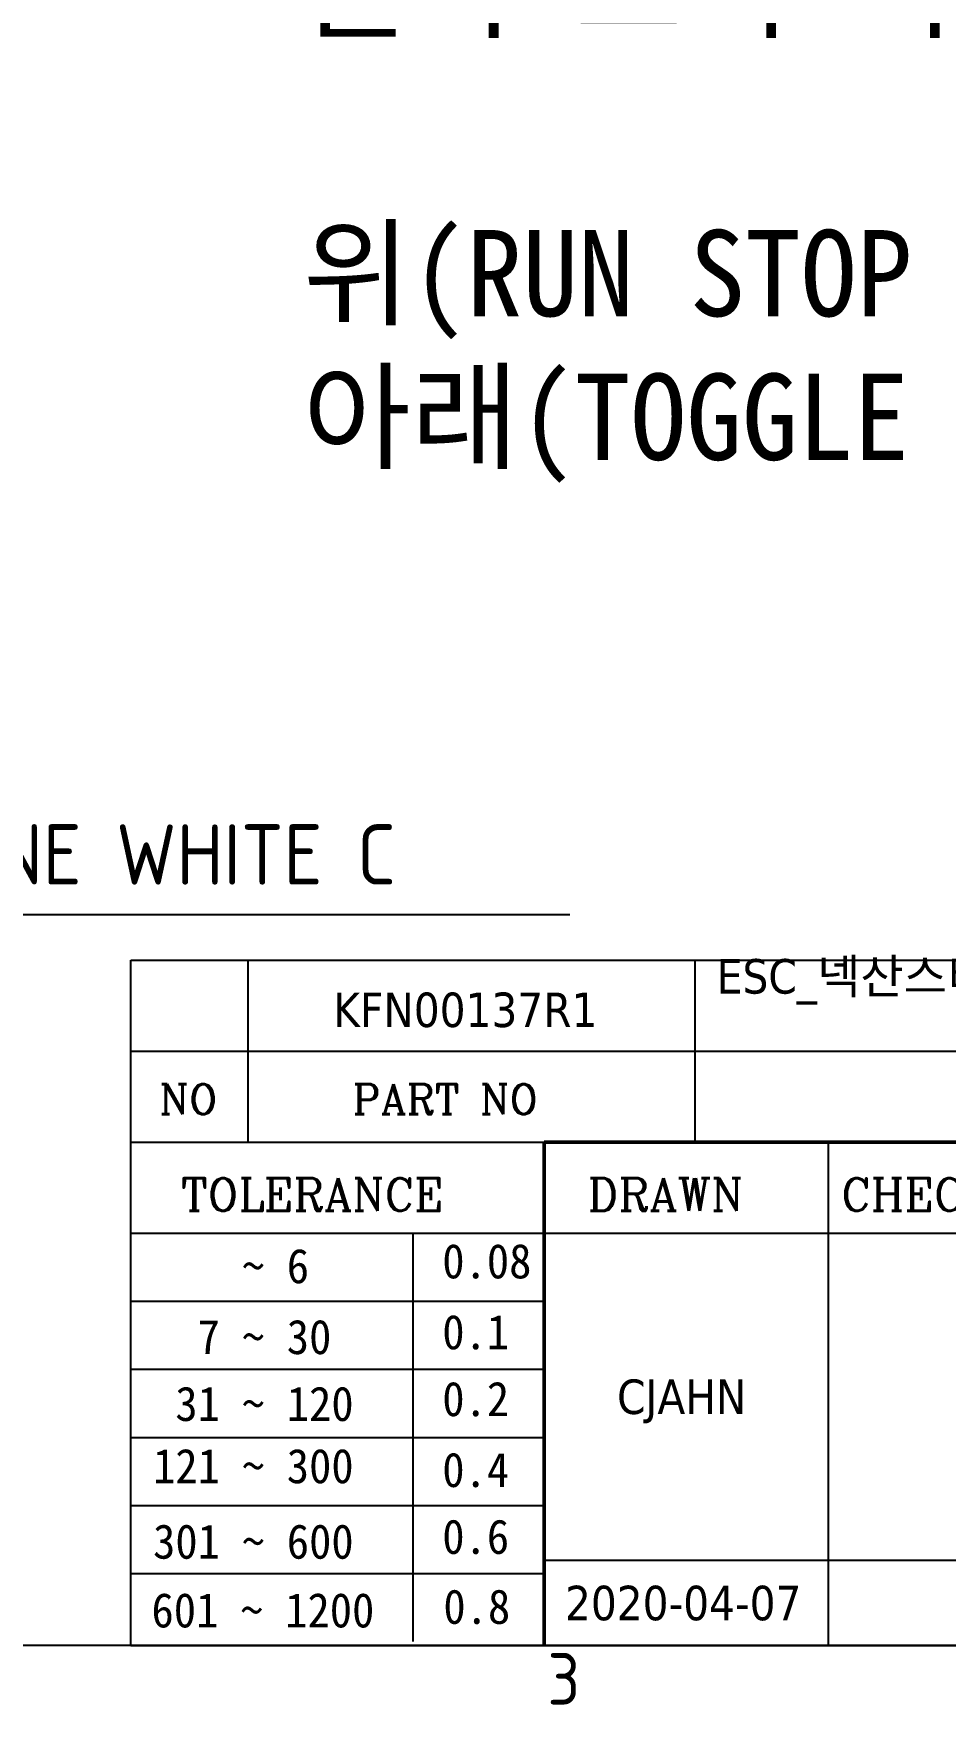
# Model space of a CAD drawing. Header units: millimetres. Extents: x 0 to 420, y 212 to 509.
# Drawn here: x 214.4 to 267.3, y 218.4 to 315.3 of the extents above; entities that cross this region are included whole.
import ezdxf
from ezdxf.enums import TextEntityAlignment as Align

# ---------------------------------------------------------------- set-up
doc = ezdxf.new("R2010")
doc.units = ezdxf.units.MM
for name, color, linetype, lineweight in [('AM_5', 3, 'Continuous', 25), ('경계(ISO)', 7, 'Continuous', 25), ('제목(ISO)', 5, 'Continuous', 50)]:
    doc.layers.add(name, color=color, linetype=linetype, lineweight=lineweight)
doc.styles.add('HAN', font='')
doc.styles.add('HAN_291', font='')
doc.styles.add('RC_284', font='ROMANC.shx')
doc.styles.add('RC_287', font='ROMANC.shx')
doc.styles.get("Standard").update_dxf_attribs({"font": 'ISOCP.SHX', "bigfont": 'WHGTXT.SHX'})
doc.styles.add('문자 텍스트_PSTEK_POSCO', font='isocp.shx')
doc.styles.add('텍스트 스타일198', font='tahoma.ttf')
doc.styles.get('HAN').set_extended_font_data('GulimChe')
doc.styles.get('HAN_291').set_extended_font_data('GulimChe')

# ---------------------------------------------------------------- blocks, each defined once
blk = doc.blocks.new('경계 Default Border')
at = {"layer": '경계(ISO)', "flags": 128}
blk.add_lwpolyline([(10, 10), (10, 287), (410, 287), (410, 10), (10, 10)], dxfattribs=at)
at = {"layer": '경계(ISO)', "color": 2, "insert": (244.169, 6.571), "char_height": 3, "attachment_point": 7, "style": '문자 텍스트_PSTEK_POSCO'}
blk.add_mtext('3', dxfattribs=at)
blk = doc.blocks.new('제목 블록 PSTEK')
at = {"color": 180}
for p, q in [((182.476, 11.791), (182.476, 51.565)), ((182.476, 51.565), (372.476, 51.565)), ((189.265, 51.565), (189.265, 41.005)), ((215.215, 41.005), (215.215, 51.565)), ((182.476, 46.285), (372.476, 46.285)), ((182.476, 41.005), (206.451, 41.005)), ((222.94, 11.791), (222.94, 41.005)), ((182.476, 35.725), (206.451, 35.725)), ((198.862, 12.025), (198.862, 35.725)), ((206.451, 35.725), (372.476, 35.725)), ((182.476, 31.775), (206.451, 31.775)), ((182.476, 27.825), (206.451, 27.825)), ((182.476, 23.875), (206.451, 23.875)), ((182.476, 19.925), (206.451, 19.925)), ((206.451, 16.741), (255.918, 16.741)), ((182.476, 15.975), (206.451, 15.975)), ((182.476, 11.791), (372.476, 11.791))]:
    blk.add_line(p, q, dxfattribs=at)
at = {"color": 7, "lineweight": 50}
for p, q in [((206.451, 11.791), (206.451, 41.005)), ((206.451, 41.005), (372.476, 41.005))]:
    blk.add_line(p, q, dxfattribs=at)
at = {"layer": '제목(ISO)', "lineweight": 18}
blk.add_line((182.476, 35.725), (182.476, 11.791), dxfattribs=at)
at = {"color": 2}
for s, height, style, p in [('NO', 1.7424, 'RC_284', (184.135, 42.623)), ('PART NO', 1.7424, 'RC_284', (195.336, 42.623)), (' TOLERANCE', 1.9, 'RC_287', (184.087, 37.009)), ('DRAWN', 1.9, 'RC_287', (208.977, 37.009)), ('CHECKED', 1.9, 'RC_287', (223.686, 37.009)), ('0.08', 2, 'HAN_291', (200.547, 33.099)), ('    ~ 6', 2, 'HAN_291', (183.772, 32.818)), ('  7 ~ 30', 2, 'HAN_291', (183.772, 28.705)), ('0.1', 2, 'HAN_291', (200.547, 28.986)), (' 31 ~ 120', 2, 'HAN_291', (183.772, 24.826)), ('0.2', 2, 'HAN_291', (200.547, 25.107)), ('121 ~ 300', 2, 'HAN_291', (183.772, 21.214)), ('0.4', 2, 'HAN_291', (200.547, 20.995)), ('301 ~ 600', 2, 'HAN_291', (183.772, 16.835)), ('0.6', 2, 'HAN_291', (200.547, 17.116)), ('601 ~ 1200', 2, 'HAN_291', (183.68, 12.848)), ('0.8', 2, 'HAN_291', (200.61, 13.057))]:
    blk.add_text(s, height=height, dxfattribs=dict(at, style=style)).set_placement(p)
at = {"layer": '제목(ISO)', "color": 7, "style": '텍스트 스타일198'}
for tag, p in [('질량\\P3;_001', (350.305, 48.164)), ('부품_번호_001', (195.764, 47.68)), ('설명_001', (223.098, 48.153)), ('재질_001', (292.699, 47.933)), ("3._Q'TY_001", (312.705, 47.922)), ('제목_001', (334.586, 32.144)), ('부품_번호_001', (334.423, 26.805)), ('설계자_001', (210.682, 25.233)), ('시트_크기_001', (260.807, 14.838)), ('프로젝트_001', (271.004, 14.994)), ('작성_날짜_001', (207.666, 13.266))]:
    blk.add_attdef(tag, p, '', height=2, dxfattribs=at)
for tag, p in [('4._COLOR', (327.681, 48.925)), ('1._MODEL_NAME', (341.234, 38.365)), ('점검자', (231.185, 26.233)), ('엔지니어링_승인자', (247.673, 26.233)), ('점검_날짜', (231.185, 14.266)), ('엔지니어링_승인_날짜', (247.673, 14.266))]:
    blk.add_attdef(tag, text='', height=2, dxfattribs=at).set_placement(p, align=Align.MIDDLE_CENTER)
blk = doc.blocks.new('*S15')
at = {"layer": 'AM_5'}
for p, q in [((154.738, 264.198, -0.005), (130.985, 308.485, -0.005)), ((245.461, 264.198, -0.005), (154.738, 264.198, -0.005))]:
    blk.add_line(p, q, dxfattribs=at)
at = {"layer": 'AM_5', "linetype": 'Continuous'}
blk.add_trace([(131.499, 308.76, -0.005), (130.471, 308.209, -0.005), (129.331, 311.569, -0.005)], dxfattribs=at)
at = {"layer": 'AM_5', "color": 2, "insert": (158.238, 265.948, -0.005), "char_height": 3.5, "attachment_point": 7}
blk.add_mtext('지시부 및 글자 색상 : PANTONE WHITE C', dxfattribs=at)

msp = doc.modelspace()

# ---------------------------------------------------------------- block references
msp.add_blockref('경계 Default Border', (0, 211.803))
ref = msp.add_blockref('제목 블록 PSTEK', (37.524, 210.012))
ref.add_attrib('설계자_001', 'CJAHN', (248.207, 235.245), dxfattribs={"layer": '제목(ISO)', "color": 7, "height": 2, "style": '텍스트 스타일198'})
ref.add_attrib('작성_날짜_001', '2020-04-07', (245.19, 223.278), dxfattribs={"layer": '제목(ISO)', "color": 7, "height": 2, "style": '텍스트 스타일198'})
ref.add_attrib('설명_001', 'ESC_넥산스티커_185*65(엠보금형TYPE)_신규 디자', (253.994, 259.635), dxfattribs={"layer": '제목(ISO)', "color": 7, "height": 2, "style": '텍스트 스타일198'})
ref.add_attrib('부품_번호_001', 'KFN00137R1', (231.75, 257.692), dxfattribs={"layer": '제목(ISO)', "color": 7, "height": 2, "style": '텍스트 스타일198'})
at = {"layer": 'AM_5'}
msp.add_blockref('*S15', (0, 0), dxfattribs=at)

# ---------------------------------------------------------------- texts
at = {"color": 2, "insert": (229.978, 320.604), "char_height": 5, "attachment_point": 1, "style": 'HAN'}
msp.add_mtext_dynamic_manual_height_columns('글자 크기 이전 대비 증가 (20.06.05) \\P\\P위(RUN STOP ALAM FAULT)4포인트 : 1.1배 적용\\P아래(TOGGLE UP DOWN RUN STOP) 5포인트 : 1.2배 적용 ', width=191.30512, gutter_width=12.5, heights=[0], dxfattribs=at)

doc.saveas('drawing.dxf')
